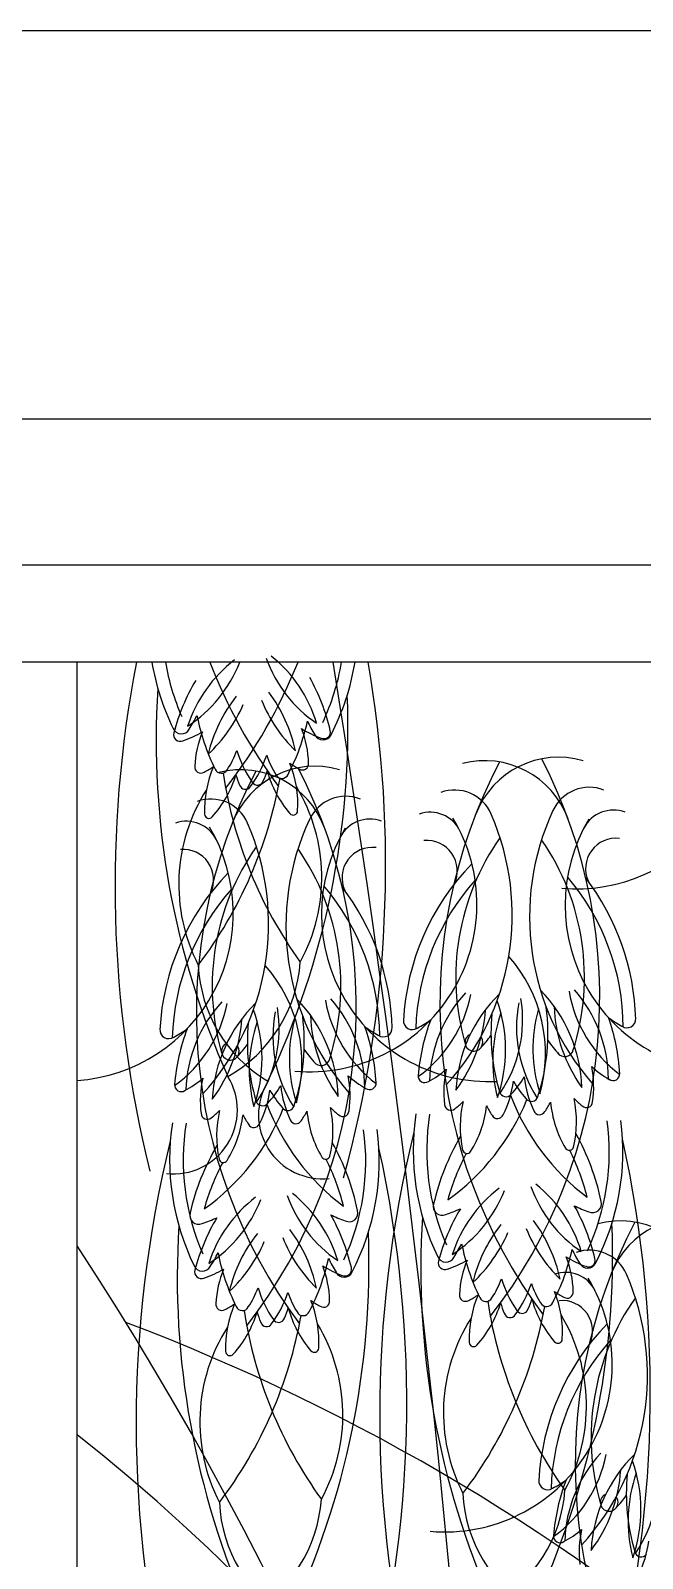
# Model space of a CAD drawing. Header units: millimetres. Extents: x 1155 to 2227, y 540 to 1342.
# Drawn here: x 1199.35 to 1202.5, y 1118.92 to 1126.78 of the extents above; entities that cross this region are included whole.
import ezdxf

# ---------------------------------------------------------------- set-up
doc = ezdxf.new("R2010")
doc.units = ezdxf.units.MM

msp = doc.modelspace()

# ---------------------------------------------------------------- linework, layer by layer
at = {"color": 0}
for p, q in [((1195.524, 1126.78421), (1283.524, 1126.78421)), ((1213.274, 1124.78421), (1197.149, 1124.78421)), ((1197.524, 1124.03421), (1212.899, 1124.03421)), ((1212.399, 1123.53421), (1198.024, 1123.53421)), ((1199.5865, 1088.80549), (1199.5865, 1123.53421))]:
    msp.add_line(p, q, dxfattribs=at)
for centre, radius, start, end in [((1200.14931, 1123.01845), 0.70041, 16.651744, 51.330347), ((1205.85798, 1122.38147), 6.07603, 169.063582, 193.978191), ((1201.20066, 1123.74027), 1.24608, 189.518488, 206.056632), ((1201.22648, 1123.7367), 1.20222, 189.696781, 203.65638), ((1200.82206, 1122.98804), 0.70041, 127.293425, 161.972027), ((1199.78354, 1123.78229), 0.6872, 302.823419, 338.769899), ((1202.76564, 1124.49438), 2.67345, 201.04805, 216.76097), ((1198.24194, 1124.52637), 2.67345, 322.106352, 338.215409), ((1201.20662, 1123.78753), 0.6872, 199.853873, 235.800353), ((1199.76246, 1123.73195), 1.20222, 334.967391, 350.532989), ((1199.78836, 1123.73489), 1.24608, 332.56714, 350.732024), ((1129.67186, 1112.02592), 72.15709, 357.4673846, 9.1772613), ((1195.09974, 1122.48834), 6.07603, 344.645581, 9.911694), ((1202.15827, 1123.22862), 0.8617, 264.971161, 20.771126), ((1201.10415, 1122.90242), 1.05396, 149.330107, 165.273409), ((1199.86525, 1122.93964), 1.05396, 13.350363, 29.293665), ((1204.23922, 1123.1331), 4.24526, 176.411726, 204.062768), ((1200.99472, 1122.88931), 0.7524, 141.414247, 166.838908), ((1201.25219, 1123.62789), 0.77193, 202.065599, 225.472513), ((1196.73609, 1123.20088), 4.24526, 334.561003, 2.212046), ((1199.97433, 1122.9239), 0.7524, 11.784863, 37.209524), ((1199.60651, 1123.55468), 0.66642, 326.755315, 333.73919), ((1201.23751, 1123.45498), 1.05163, 190.694952, 206.655934), ((1199.73414, 1123.62379), 0.77193, 313.151259, 336.558172), ((1200.12338, 1123.21036), 0.04562, 202.486111, 332.549065), ((1200.11769, 1123.16084), 0.03421, 163.869809, 293.932763), ((1199.97596, 1123.60455), 0.49982, 288.139013, 300.926063), ((1200.72866, 1122.97019), 0.53677, 157.479, 176.965911), ((1199.74467, 1123.45057), 1.05163, 331.967838, 347.92882), ((1200.24226, 1122.99837), 0.53677, 1.65786, 21.144772), ((1201.00998, 1123.61447), 0.49982, 237.697708, 250.484758), ((1201.37759, 1123.51107), 0.66642, 204.884581, 211.868456), ((1200.85764, 1123.17429), 0.03421, 244.691008, 14.753962), ((1200.8526, 1123.17927), 0.04562, 206.074706, 336.13766), ((1199.94161, 1123.2545), 0.49982, 326.755315, 339.542365), ((1200.92563, 1123.22862), 0.53677, 196.095302, 215.582213), ((1200.05102, 1123.21679), 0.53677, 323.041558, 342.52847), ((1201.03538, 1123.21903), 0.49982, 199.081406, 211.868456), ((1200.15813, 1122.80204), 0.56533, 356.591773, 22.051705), ((1200.94675, 1123.38829), 0.45817, 234.716315, 241.774315), ((1200.74761, 1123.0106), 0.03136, 235.980565, 6.043519), ((1204.1286, 1121.77594), 2.67345, 152.257753, 216.76097), ((1201.68681, 1122.57043), 0.4563, 20.115167, 104.729009), ((1202.06561, 1122.58821), 0.4563, 73.894762, 158.508604), ((1199.6049, 1121.80793), 2.67345, 322.106352, 27.353056), ((1200.22375, 1122.99456), 0.03136, 172.580253, 302.643207), ((1202.8742, 1121.72951), 2.67345, 152.257753, 216.76097), ((1198.42813, 1123.32786), 2.23809, 322.804428, 349.952077), ((1200.03374, 1123.37692), 0.45817, 296.849457, 303.907456), ((1200.80805, 1122.7719), 0.56533, 156.572066, 182.031998), ((1199.86276, 1123.11589), 0.56533, 317.975472, 343.435403), ((1200.32926, 1122.99627), 0.03421, 202.486111, 332.549065), ((1200.43241, 1122.524), 0.4563, 20.115167, 104.729009), ((1202.55072, 1123.30069), 2.23809, 188.671695, 215.819344), ((1200.81121, 1122.54179), 0.4563, 73.894762, 158.508604), ((1200.84482, 1123.08177), 0.45817, 196.100013, 203.158013), ((1198.3505, 1121.7615), 2.67345, 322.106352, 27.353056), ((1200.12881, 1123.11271), 0.45817, 335.465759, 342.523758), ((1201.11141, 1123.12323), 0.56533, 195.188368, 220.6483), ((1200.64163, 1122.97018), 0.03421, 206.074706, 336.13766), ((1201.01649, 1122.38965), 0.90607, 147.472918, 207.244673), ((1200.4535, 1122.91095), 0.03136, 197.364263, 327.427217), ((1200.51591, 1122.93254), 0.03136, 211.196555, 341.259509), ((1199.94057, 1122.42491), 0.90607, 331.379099, 31.150853), ((1201.53034, 1122.66986), 0.20606, 23.510587, 110.127314), ((1202.22441, 1122.68386), 0.20606, 68.496458, 155.113184), ((1200.27594, 1122.62343), 0.20606, 23.510587, 110.127314), ((1200.97001, 1122.63743), 0.20606, 68.496458, 155.113184), ((1200.15019, 1122.54403), 0.17117, 25.995861, 109.278177), ((1199.27326, 1122.18723), 1.29951, 317.645771, 23.510587), ((1200.26585, 1122.75306), 0.02281, 183.018172, 250.253418), ((1200.26604, 1122.75299), 0.02281, 249.754052, 316.989297), ((1201.96193, 1122.17728), 1.29951, 155.113184, 221.385385), ((1200.69953, 1122.77012), 0.02281, 221.634474, 288.86972), ((1200.69972, 1122.77018), 0.02281, 288.370354, 355.605599), ((1200.78392, 1122.2878), 0.8617, 264.971161, 31.023645), ((1201.09383, 1122.55504), 0.17117, 69.345595, 152.627911), ((1201.40459, 1122.59046), 0.17117, 25.995861, 109.278177), ((1200.52766, 1122.23366), 1.29951, 317.645771, 23.510587), ((1203.21633, 1122.2237), 1.29951, 155.113184, 221.385385), ((1202.96144, 1122.28398), 0.8617, 149.102719, 272.778405), ((1202.34823, 1122.60146), 0.17117, 69.345595, 152.627911), ((1199.52952, 1122.24137), 0.8617, 273.791503, 31.023645), ((1201.70704, 1122.23755), 0.8617, 149.102719, 272.778405), ((1202.78302, 1121.9129), 1.24608, 144.795282, 196.056632), ((1200.95338, 1121.91253), 1.24608, 342.29598, 34.617592), ((1202.36163, 1122.47114), 0.15625, 83.031942, 204.666831), ((1200.13366, 1122.41407), 0.15625, 333.95694, 95.59183), ((1201.52862, 1121.86647), 1.24608, 144.795282, 196.056632), ((1199.69898, 1121.8661), 1.24608, 342.29598, 34.617592), ((1201.10723, 1122.42471), 0.15625, 83.031942, 204.666831), ((1201.38806, 1122.4605), 0.15625, 333.95694, 95.59183), ((1202.51599, 1121.62531), 1.25016, 135.793053, 177.107339), ((1201.26159, 1121.57888), 1.25016, 135.793053, 177.107339), ((1199.93797, 1121.60093), 1.20715, 0.405731, 40.369217), ((1202.5372, 1121.60887), 1.20715, 138.254554, 178.218041), ((1201.19236, 1121.64736), 1.20715, 0.405731, 40.369217), ((1201.21396, 1121.66329), 1.25016, 1.516432, 37.441437), ((1201.2828, 1121.56244), 1.20715, 138.254554, 178.218041), ((1199.95956, 1121.61686), 1.25016, 1.516432, 37.441437), ((1200.00526, 1122.04132), 0.73241, 299.227309, 356.05157), ((1201.24361, 1121.51903), 0.75554, 344.15227, 41.50373), ((1200.94261, 1122.00773), 0.73241, 182.572202, 239.396463), ((1199.98921, 1121.4726), 0.75554, 344.15227, 41.50373), ((1201.43357, 1121.32188), 0.7524, 1.784863, 44.229571), ((1202.7971, 1121.95841), 0.6872, 189.853873, 232.731152), ((1201.62231, 1121.38461), 0.70041, 0.417405, 41.330347), ((1199.686, 1121.91194), 0.6872, 305.892619, 348.769899), ((1200.84667, 1121.31009), 0.70041, 137.293425, 178.206366), ((1201.03385, 1121.24285), 0.7524, 134.394201, 176.838908), ((1199.9536, 1121.64701), 0.67331, 325.870533, 9.385547), ((1200.17917, 1121.27545), 0.7524, 1.784863, 44.229571), ((1201.5427, 1121.91198), 0.6872, 189.853873, 232.731152), ((1200.36791, 1121.33818), 0.70041, 0.417405, 41.330347), ((1200.9404, 1121.95837), 0.6872, 305.892619, 348.769899), ((1202.10107, 1121.35652), 0.70041, 137.293425, 178.206366), ((1202.28825, 1121.28928), 0.7524, 134.394201, 176.838908), ((1201.04606, 1121.54004), 0.74727, 340.695254, 19.677029), ((1201.208, 1121.69344), 0.67331, 325.870533, 9.385547), ((1202.52267, 1121.65532), 0.67331, 169.238225, 212.753239), ((1200.95972, 1121.62494), 1.05163, 341.967838, 7.318433), ((1202.81426, 1121.79328), 0.77193, 182.229486, 215.472513), ((1199.66488, 1121.74727), 0.77193, 323.151259, 356.394286), ((1201.51537, 1121.57911), 1.05163, 174.676595, 196.655934), ((1201.22849, 1121.43537), 0.75554, 160.886701, 194.471502), ((1199.79166, 1121.49361), 0.74727, 340.695254, 19.677029), ((1201.26827, 1121.60889), 0.67331, 169.238225, 212.753239), ((1201.42702, 1121.4963), 0.74727, 163.960822, 197.928518), ((1199.70532, 1121.57851), 1.05163, 341.967838, 7.318433), ((1201.55986, 1121.74685), 0.77193, 182.229486, 215.472513), ((1201.31304, 1121.6885), 0.04562, 173.869809, 303.932763), ((1201.02421, 1122.2383), 0.66642, 298.139013, 305.122888), ((1202.39374, 1121.32119), 1.05396, 159.330107, 175.36758), ((1200.91928, 1121.7937), 0.77193, 323.151259, 356.394286), ((1202.76977, 1121.62554), 1.05163, 174.676595, 196.655934), ((1202.48289, 1121.4818), 0.75554, 160.886701, 194.471502), ((1202.68142, 1121.54273), 0.74727, 163.960822, 197.928518), ((1201.32887, 1121.35632), 1.05396, 3.256191, 19.293665), ((1202.72003, 1122.24027), 0.66642, 233.500883, 240.484758), ((1202.41808, 1121.69756), 0.04562, 234.691008, 4.753962), ((1200.05864, 1121.64207), 0.04562, 173.869809, 303.932763), ((1199.76981, 1122.19187), 0.66642, 298.139013, 305.122888), ((1201.13934, 1121.27477), 1.05396, 159.330107, 175.36758), ((1200.07447, 1121.30989), 1.05396, 3.256191, 19.293665), ((1201.46563, 1122.19384), 0.66642, 233.500883, 240.484758), ((1201.16368, 1121.65113), 0.04562, 234.691008, 4.753962), ((1201.6301, 1121.57811), 0.04562, 112.642353, 34.76831), ((1201.18086, 1122.00695), 0.66642, 316.755315, 323.73919), ((1200.3757, 1121.53168), 0.04562, 112.642353, 34.76831), ((1199.92646, 1121.96052), 0.66642, 316.755315, 323.73919), ((1201.30293, 1121.92165), 0.66642, 214.884581, 222.718123), ((1202.55733, 1121.96808), 0.66642, 214.884581, 222.718123), ((1202.09793, 1121.55015), 0.04562, 216.074706, 346.13766), ((1200.84353, 1121.50372), 0.04562, 216.074706, 346.13766), ((1201.16076, 1121.81674), 0.49982, 298.139013, 310.926063), ((1202.01219, 1121.32273), 0.53677, 167.479, 186.965911), ((1201.71035, 1121.3487), 0.53677, 351.65786, 11.144772), ((1202.5734, 1121.82211), 0.49982, 227.697708, 240.484758), ((1200.08317, 1121.22926), 0.32882, 263.794233, 31.721329), ((1200.12299, 1121.35796), 0.03421, 173.869809, 303.932763), ((1199.90636, 1121.77031), 0.49982, 298.139013, 310.926063), ((1200.75779, 1121.27631), 0.53677, 167.479, 186.965911), ((1200.84947, 1121.20448), 0.32882, 148.28614, 276.213237), ((1200.45595, 1121.30227), 0.53677, 351.65786, 11.144772), ((1201.319, 1121.77569), 0.49982, 227.697708, 240.484758), ((1201.09253, 1121.36865), 0.03421, 234.691008, 4.753962), ((1201.37738, 1121.40439), 0.03421, 173.869809, 303.932763), ((1201.30201, 1121.44791), 0.53677, 333.041558, 352.52847), ((1201.45875, 1121.65314), 0.49982, 316.755315, 329.542365), ((1202.27103, 1121.62105), 0.49982, 209.081406, 221.868456), ((1202.42333, 1121.45678), 0.53677, 186.095302, 205.582213), ((1202.34693, 1121.41508), 0.03421, 234.691008, 4.753962), ((1200.04762, 1121.40148), 0.53677, 333.041558, 352.52847), ((1200.20435, 1121.60671), 0.49982, 316.755315, 329.542365), ((1201.01663, 1121.57462), 0.49982, 209.081406, 221.868456), ((1201.16893, 1121.41035), 0.53677, 186.095302, 205.582213), ((1200.80904, 1121.7273), 1.18084, 305.545987, 337.883274), ((1201.79567, 1121.33151), 0.03421, 192.486111, 322.549065), ((1202.92287, 1121.72425), 1.18084, 200.740498, 233.077785), ((1201.92648, 1121.3076), 0.03421, 216.074706, 346.13766), ((1201.59341, 1121.16996), 0.56533, 346.591773, 12.051705), ((1202.47185, 1121.61036), 0.45817, 224.716315, 231.774315), ((1200.25631, 1121.21262), 0.03136, 182.580253, 312.643207), ((1199.55464, 1121.68087), 1.18084, 305.545987, 337.883274), ((1200.00279, 1121.55618), 0.45817, 306.849457, 313.907456), ((1200.8704, 1121.09481), 0.56533, 166.572066, 192.031998), ((1199.87974, 1121.26942), 0.56533, 327.975472, 353.435403), ((1200.8528, 1121.40636), 0.45817, 206.100013, 213.158013), ((1200.54127, 1121.28508), 0.03421, 192.486111, 322.549065), ((1201.66847, 1121.67782), 1.18084, 200.740498, 233.077785), ((1200.67208, 1121.26118), 0.03421, 216.074706, 346.13766), ((1200.36409, 1121.43456), 0.45817, 325.465759, 332.523758), ((1201.33358, 1121.2743), 0.56533, 185.188368, 210.6483), ((1200.33901, 1121.12353), 0.56533, 346.591773, 12.051705), ((1201.21746, 1121.56393), 0.45817, 224.716315, 231.774315), ((1200.95575, 1121.22656), 0.03136, 225.980565, 356.043519), ((1202.56362, 1121.02182), 1.24608, 171.299499, 206.056632), ((1202.58944, 1121.01826), 1.20222, 170.955434, 203.65638), ((1201.51071, 1121.25905), 0.03136, 182.580253, 312.643207), ((1201.25719, 1121.60261), 0.45817, 306.849457, 313.907456), ((1202.1248, 1121.14124), 0.56533, 166.572066, 192.031998), ((1201.13414, 1121.31585), 0.56533, 327.975472, 353.435403), ((1202.1072, 1121.45279), 0.45817, 206.100013, 213.158013), ((1201.7515, 1121.21661), 0.03136, 207.364263, 337.427217), ((1201.96842, 1121.23634), 0.03136, 201.196555, 331.259509), ((1201.61849, 1121.48099), 0.45817, 325.465759, 332.523758), ((1202.58798, 1121.32073), 0.56533, 185.188368, 210.6483), ((1202.21015, 1121.27298), 0.03136, 225.980565, 356.043519), ((1201.30922, 1120.9754), 1.24608, 171.299499, 206.056632), ((1201.33504, 1120.97183), 1.20222, 170.955434, 203.65638), ((1200.4971, 1121.17018), 0.03136, 207.364263, 337.427217), ((1200.71402, 1121.18991), 0.03136, 201.196555, 331.259509), ((1199.87102, 1120.96708), 1.20222, 334.967391, 7.668338), ((1199.89692, 1120.97002), 1.24608, 332.56714, 7.324272), ((1201.12542, 1121.01351), 1.20222, 334.967391, 7.668338), ((1201.15132, 1121.01645), 1.24608, 332.56714, 7.324272), ((1205.96654, 1119.61659), 6.07603, 166.169877, 193.978191), ((1201.38592, 1120.41582), 1.25016, 149.652686, 166.879498), ((1199.80734, 1120.45712), 1.25016, 11.744274, 28.971085), ((1207.22094, 1119.66302), 6.07603, 166.169877, 193.978191), ((1202.64032, 1120.46225), 1.25016, 149.652686, 166.879498), ((1201.06174, 1120.50355), 1.25016, 11.744274, 28.971085), ((1196.4627, 1119.7699), 6.07603, 344.645581, 12.453894), ((1200.33971, 1120.9821), 0.02281, 193.018172, 260.253418), ((1200.33991, 1120.98206), 0.02281, 259.754052, 326.989297), ((1200.86664, 1120.99807), 0.02281, 211.634474, 278.86972), ((1199.78884, 1120.43768), 1.20715, 14.199762, 26.454878), ((1200.86684, 1120.9981), 0.02281, 278.370354, 345.605599), ((1195.2083, 1119.72347), 6.07603, 344.645581, 12.453894), ((1202.65835, 1120.44237), 1.20715, 152.168893, 164.42401), ((1201.59411, 1121.02853), 0.02281, 193.018172, 260.253418), ((1201.59431, 1121.02849), 0.02281, 259.754052, 326.989297), ((1202.12104, 1121.0445), 0.02281, 211.634474, 278.86972), ((1201.04323, 1120.48411), 1.20715, 14.199762, 26.454878), ((1202.12124, 1121.04453), 0.02281, 278.370354, 345.605599), ((1201.40395, 1120.39594), 1.20715, 152.168893, 164.42401), ((1202.18502, 1120.26959), 0.70041, 127.293425, 161.972027), ((1201.1465, 1121.06384), 0.6872, 302.823419, 338.769899), ((1202.56958, 1121.06909), 0.6872, 199.853873, 235.800353), ((1201.51227, 1120.30001), 0.70041, 16.651744, 51.330347), ((1200.93062, 1120.22316), 0.70041, 127.293425, 161.972027), ((1199.8921, 1121.01741), 0.6872, 302.823419, 338.769899), ((1201.31518, 1121.02266), 0.6872, 199.853873, 235.800353), ((1200.25787, 1120.25358), 0.70041, 16.651744, 51.330347), ((1201.46661, 1120.73336), 0.04562, 163.869809, 293.932763), ((1202.44473, 1121.33329), 0.66642, 243.500883, 250.484758), ((1201.22821, 1120.2212), 1.05396, 13.350363, 29.293665), ((1202.24161, 1120.74639), 0.04562, 244.691008, 14.753962), ((1200.21222, 1120.68693), 0.04562, 163.869809, 293.932763), ((1201.21271, 1120.13755), 1.05396, 149.330107, 165.273409), ((1200.02325, 1121.27854), 0.66642, 288.139013, 295.122888), ((1201.19033, 1121.28686), 0.66642, 243.500883, 250.484758), ((1199.97381, 1120.17477), 1.05396, 13.350363, 29.293665), ((1200.98721, 1120.69996), 0.04562, 244.691008, 14.753962), ((1205.60218, 1120.41466), 4.24526, 176.411726, 204.062768), ((1202.46711, 1120.18398), 1.05396, 149.330107, 165.273409), ((1201.27765, 1121.32497), 0.66642, 288.139013, 295.122888), ((1201.33729, 1120.20546), 0.7524, 11.784863, 37.209524), ((1204.82549, 1119.40806), 2.67345, 152.257753, 216.76097), ((1202.38369, 1120.20255), 0.4563, 20.115167, 104.729009), ((1202.76249, 1120.22034), 0.4563, 73.894762, 158.508604), ((1200.30179, 1119.44005), 2.67345, 322.106352, 27.353056), ((1204.34778, 1120.36823), 4.24526, 176.411726, 204.062768), ((1201.10328, 1120.12444), 0.7524, 141.414247, 166.838908), ((1196.84465, 1120.43601), 4.24526, 334.561003, 2.212046), ((1200.08289, 1120.15903), 0.7524, 11.784863, 37.209524), ((1202.35768, 1120.17087), 0.7524, 141.414247, 166.838908), ((1201.0971, 1120.90535), 0.77193, 313.151259, 336.558172), ((1202.61515, 1120.90945), 0.77193, 202.065599, 225.472513), ((1198.09905, 1120.48244), 4.24526, 334.561003, 2.212046), ((1185.58739, 1111.31294), 16.76067, 352.370106, 33.35959), ((1199.8427, 1120.85892), 0.77193, 313.151259, 336.558172), ((1201.36075, 1120.86302), 0.77193, 202.065599, 225.472513), ((1200.96947, 1120.83623), 0.66642, 326.755315, 333.73919), ((1202.60047, 1120.73653), 1.05163, 190.694952, 206.655934), ((1201.10763, 1120.73212), 1.05163, 331.967838, 347.92882), ((1202.74055, 1120.79263), 0.66642, 204.884581, 211.868456), ((1202.22723, 1120.30198), 0.20606, 23.510587, 110.127314), ((1200.23194, 1120.44549), 0.04562, 202.486111, 332.549065), ((1199.71507, 1120.78981), 0.66642, 326.755315, 333.73919), ((1201.34607, 1120.6901), 1.05163, 190.694952, 206.655934), ((1199.85323, 1120.68569), 1.05163, 331.967838, 347.92882), ((1200.35082, 1120.2335), 0.53677, 1.65786, 21.144772), ((1201.11854, 1120.84959), 0.49982, 237.697708, 250.484758), ((1201.48615, 1120.7462), 0.66642, 204.884581, 211.868456), ((1200.9662, 1120.40942), 0.03421, 244.691008, 14.753962), ((1201.48634, 1120.49192), 0.04562, 202.486111, 332.549065), ((1201.48065, 1120.4424), 0.03421, 163.869809, 293.932763), ((1201.33892, 1120.8861), 0.49982, 288.139013, 300.926063), ((1202.09162, 1120.25175), 0.53677, 157.479, 176.965911), ((1201.60522, 1120.27993), 0.53677, 1.65786, 21.144772), ((1202.37294, 1120.89602), 0.49982, 237.697708, 250.484758), ((1202.21556, 1120.46082), 0.04562, 206.074706, 336.13766), ((1202.2206, 1120.45585), 0.03421, 244.691008, 14.753962), ((1200.22625, 1120.39597), 0.03421, 163.869809, 293.932763), ((1200.08452, 1120.83967), 0.49982, 288.139013, 300.926063), ((1200.83722, 1120.20532), 0.53677, 157.479, 176.965911), ((1200.96116, 1120.4144), 0.04562, 206.074706, 336.13766), ((1201.48081, 1119.91992), 0.8617, 264.971161, 31.023645), ((1201.30457, 1120.53606), 0.49982, 326.755315, 339.542365), ((1202.28859, 1120.51018), 0.53677, 196.095302, 215.582213), ((1202.10147, 1120.22258), 0.17117, 25.995861, 109.278177), ((1201.22455, 1119.86578), 1.29951, 317.645771, 23.510587), ((1200.05017, 1120.48963), 0.49982, 326.755315, 339.542365), ((1201.03419, 1120.46375), 0.53677, 196.095302, 215.582213), ((1200.15958, 1120.45191), 0.53677, 323.041558, 342.52847), ((1201.14394, 1120.45416), 0.49982, 199.081406, 211.868456), ((1201.58671, 1120.27611), 0.03136, 172.580253, 302.643207), ((1201.3967, 1120.65848), 0.45817, 296.849457, 303.907456), ((1202.17101, 1120.05346), 0.56533, 156.572066, 182.031998), ((1201.69222, 1120.27782), 0.03421, 202.486111, 332.549065), ((1201.41398, 1120.49834), 0.53677, 323.041558, 342.52847), ((1202.39834, 1120.50059), 0.49982, 199.081406, 211.868456), ((1201.52109, 1120.0836), 0.56533, 356.591773, 22.051705), ((1202.30971, 1120.66985), 0.45817, 234.716315, 241.774315), ((1202.11057, 1120.29216), 0.03136, 235.980565, 6.043519), ((1203.47991, 1119.54502), 1.24608, 144.795282, 196.056632), ((1200.33231, 1120.22968), 0.03136, 172.580253, 302.643207), ((1200.1423, 1120.61205), 0.45817, 296.849457, 303.907456), ((1200.91661, 1120.00703), 0.56533, 156.572066, 182.031998), ((1199.97132, 1120.35101), 0.56533, 317.975472, 343.435403), ((1200.43782, 1120.23139), 0.03421, 202.486111, 332.549065), ((1202.65928, 1120.53582), 2.23809, 188.671695, 215.819344), ((1200.95338, 1120.3169), 0.45817, 196.100013, 203.158013), ((1200.23737, 1120.34783), 0.45817, 335.465759, 342.523758), ((1201.21997, 1120.35836), 0.56533, 195.188368, 220.6483), ((1200.75019, 1120.20531), 0.03421, 206.074706, 336.13766), ((1200.26669, 1120.03717), 0.56533, 356.591773, 22.051705), ((1201.05531, 1120.62342), 0.45817, 234.716315, 241.774315), ((1200.85617, 1120.24573), 0.03136, 235.980565, 6.043519), ((1199.79109, 1120.60942), 2.23809, 322.804428, 349.952077), ((1201.22572, 1120.39744), 0.56533, 317.975472, 343.435403), ((1203.91368, 1120.58224), 2.23809, 188.671695, 215.819344), ((1202.20778, 1120.36333), 0.45817, 196.100013, 203.158013), ((1201.81646, 1120.1925), 0.03136, 197.364263, 327.427217), ((1201.87887, 1120.21409), 0.03136, 211.196555, 341.259509), ((1201.49177, 1120.39426), 0.45817, 335.465759, 342.523758), ((1202.47437, 1120.40478), 0.56533, 195.188368, 220.6483), ((1202.00459, 1120.25173), 0.03421, 206.074706, 336.13766), ((1202.08494, 1120.09262), 0.15625, 333.95694, 95.59183), ((1195.97479, 1109.94985), 10.89432, 350.608466, 69.233213), ((1201.12505, 1119.62478), 0.90607, 147.472918, 207.244673), ((1198.53669, 1120.56299), 2.23809, 322.804428, 349.952077), ((1200.56207, 1120.14608), 0.03136, 197.364263, 327.427217), ((1200.62447, 1120.16766), 0.03136, 211.196555, 341.259509), ((1200.04913, 1119.66004), 0.90607, 331.379099, 31.150853), ((1202.37945, 1119.67121), 0.90607, 147.472918, 207.244673), ((1203.21288, 1119.25744), 1.25016, 135.793053, 177.107339), ((1201.30353, 1119.70647), 0.90607, 331.379099, 31.150853), ((1201.62881, 1120.03461), 0.02281, 183.018172, 250.253418), ((1203.23409, 1119.24099), 1.20715, 138.254554, 178.218041), ((1202.06249, 1120.05167), 0.02281, 221.634474, 288.86972), ((1202.06268, 1120.05174), 0.02281, 288.370354, 355.605599), ((1200.37441, 1119.98818), 0.02281, 183.018172, 250.253418), ((1200.3746, 1119.98811), 0.02281, 249.754052, 316.989297), ((1200.80809, 1120.00525), 0.02281, 221.634474, 288.86972), ((1200.80828, 1120.00531), 0.02281, 288.370354, 355.605599), ((1201.629, 1120.03454), 0.02281, 249.754052, 316.989297), ((1193.09888, 1111.39072), 10.43086, 349.92049, 51.540309), ((1201.63729, 1119.59049), 0.6872, 305.892619, 348.769899), ((1202.79795, 1118.98864), 0.70041, 137.293425, 178.206366), ((1202.98513, 1118.9214), 0.7524, 134.394201, 176.838908), ((1201.74295, 1119.17216), 0.74727, 340.695254, 19.677029), ((1201.90489, 1119.32556), 0.67331, 325.870533, 9.385547), ((1202.00993, 1119.32062), 0.04562, 173.869809, 303.932763), ((1201.7211, 1119.87042), 0.66642, 298.139013, 305.122888), ((1203.09063, 1118.95332), 1.05396, 159.330107, 175.36758), ((1201.61616, 1119.42582), 0.77193, 323.151259, 356.394286), ((1203.46666, 1119.25766), 1.05163, 174.676595, 196.655934), ((1203.17978, 1119.11392), 0.75554, 160.886701, 194.471502), ((1202.30557, 1119.28928), 0.73241, 182.572202, 239.396463), ((1201.36822, 1119.32288), 0.73241, 299.227309, 356.05157), ((1202.32698, 1119.21023), 0.04562, 112.642353, 34.76831), ((1201.87775, 1119.63907), 0.66642, 316.755315, 323.73919), ((1201.05117, 1119.24285), 0.73241, 182.572202, 239.396463), ((1200.11382, 1119.27645), 0.73241, 299.227309, 356.05157), ((1202.07427, 1119.03651), 0.03421, 173.869809, 303.932763), ((1201.85765, 1119.44886), 0.49982, 298.139013, 310.926063), ((1202.70907, 1118.95486), 0.53677, 167.479, 186.965911), ((1201.9989, 1119.08003), 0.53677, 333.041558, 352.52847), ((1202.49256, 1118.96363), 0.03421, 192.486111, 322.549065)]:
    msp.add_arc(centre, radius, start, end, dxfattribs=at)

doc.saveas('drawing.dxf')
